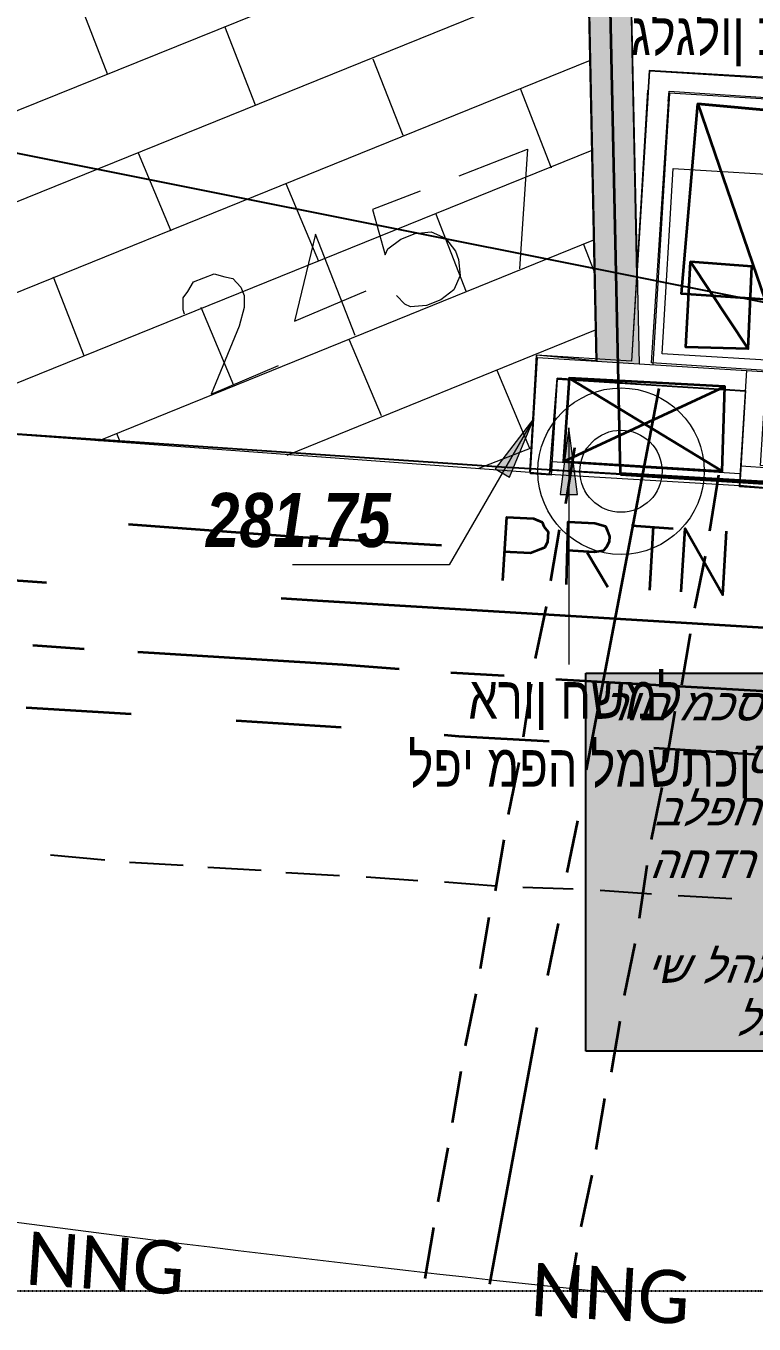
# Model space of a CAD drawing. Header units: centimetres. Extents: x 14435 to 32127, y -4289 to 2500.
# Drawn here: x 25377 to 25724, y -2245 to -1627 of the extents above; entities that cross this region are included whole.
import ezdxf
from ezdxf import colors
from ezdxf.entities.mleader import LeaderData, LeaderLine
from ezdxf.math import Vec2, Vec3

# ---------------------------------------------------------------- set-up
doc = ezdxf.new("R2010")
doc.units = ezdxf.units.CM
doc.linetypes.add('Dash', pattern=[0.635, 0.3175, -0.3175])
doc.linetypes.add('Hidden', pattern=[0.714375, 0.47625, -0.238125])
for name, color, linetype, lineweight in [('A-DETL', 7, 'Continuous', 5), ('A-FLOR', 7, 'Continuous', 13), ('A-WALL', 7, 'Continuous', 13), ('A-WALL-PATT', 7, 'Continuous', 35), ('G-ANNO-DIMS', 7, 'Continuous', 5), ('G-ANNO-TEXT', 7, 'Continuous', 5), ('PDF_0', 7, 'Continuous', 5)]:
    doc.layers.add(name, color=color, linetype=linetype, lineweight=lineweight)
for name, color, linetype in [('biov 110', 252, 'Continuous'), ('biov center', 130, 'Hidden'), ('BLACK', 250, 'Continuous'), ('num of plumbing', 250, 'Continuous')]:
    doc.layers.add(name, color=color, linetype=linetype)
for name, color, linetype, lineweight, true_color in [('PDF_0-GDR', 3, 'Continuous', 5, 0x00ff00), ('PDF_0-Piler', 8, 'Continuous', 5, 0x808080), ('PDF_02_Interior', 3, 'Continuous', 5, 0x00ff00), ('PDF__THUM_SHIVUK', 30, 'Continuous', 5, 0xff7f00), ('PDF_bez', 4, 'Continuous', 5, 0x00ffff), ('PDF_BEZR', 4, 'Continuous', 5, 0x00ffff), ('PDF_C1610_0', 251, 'Continuous', 5, 0x656565), ('PDF_C1660_0_1', 3, 'Continuous', 5, 0x00ff00), ('PDF_CELLCOM_SIVIM_PIPE', 214, 'Continuous', 5, 0xa500a5), ('PDF_HASH', 240, 'Continuous', 5, 0xff003f), ('PDF_HASHL', 240, 'Continuous', 5, 0xff003f), ('PDF_hashz', 220, 'Continuous', 5, 0xff00bf), ('PDF_HW-CURB-BRDR', 110, 'Continuous', 5, 0x00ff7f), ('PDF_HW-WALK-250', 8, 'Continuous', 5, 0x808080), ('PDF_PARTNER_L', 20, 'Continuous', 5, 0xff3f00), ('PDF_Text', 20, 'Continuous', 5, 0xff3f00), ('PDF_TLK', 100, 'Continuous', 5, 0x00ff3f), ('PDF_TLKL', 100, 'Continuous', 5, 0x00ff3f), ('מפת מדידה_dwg', 8, 'Continuous', 5, 0x767676)]:
    doc.layers.add(name, color=color, linetype=linetype, lineweight=lineweight, true_color=true_color)
doc.styles.add('Arial_10', font='arial.ttf', dxfattribs={"width": 0.8, "height": 20})
doc.styles.add('Arial_B_I', font='arialbi.ttf', dxfattribs={"width": 0.8, "height": 25.793651})
doc.styles.add('Calibri_3', font='calibri.ttf', dxfattribs={"height": 25.396281})
doc.styles.add('MUR', font='MIRYL', dxfattribs={"oblique": 20})

# ---------------------------------------------------------------- blocks, each defined once
blk = doc.blocks.new('מפת מדידה_dwg-896485-קרקע פיתוח')
at = {"layer": 'PDF_0', "color": 253, "lineweight": 13, "true_color": 0xaaaaaa}
blk.add_line((30228.57, 23793.23), (30230.68, 23798.52), dxfattribs=at)
at = {"layer": 'PDF_0-GDR', "color": 81, "lineweight": 13, "true_color": 0xaaffaa, "flags": 128}
for points in [[(30286.36, 26239.71), (31021.13, 25890.51), (30267.72, 23835.56)], [(32374.51, 23011.25), (32997.77, 25122.28), (32147.01, 25373.06), (31040.17, 25882.04), (30300.52, 23866.25)]]:
    blk.add_lwpolyline(points, dxfattribs=at)
at = {"layer": 'PDF_0-Piler', "color": 254, "lineweight": 13, "true_color": 0xd4d4d4}
for p, q in [((30230.68, 23798.52), (30312.16, 23760.43)), ((30227.51, 23793.23), (30310.04, 23755.14))]:
    blk.add_line(p, q, dxfattribs=at)
at = {"layer": 'PDF_0-Piler', "color": 254, "lineweight": 13, "true_color": 0xd4d4d4, "flags": 128}
blk.add_lwpolyline([(30392.58, 23881.06), (30355.54, 23800.64), (30298.4, 23827.09), (30335.44, 23907.51)], close=True, dxfattribs=at)
at = {"layer": 'PDF_02_Interior', "color": 81, "lineweight": 13, "true_color": 0xaaffaa}
for p, q in [((30337.56, 23946.67), (30283.59, 23829.21)), ((30219.04, 23797.46), (30242.32, 23848.26))]:
    blk.add_line(p, q, dxfattribs=at)
at = {"layer": 'PDF_02_Interior', "color": 81, "lineweight": 13, "true_color": 0xaaffaa, "flags": 128}
blk.add_lwpolyline([(30395.75, 23714.93), (30457.13, 23686.36), (30539.66, 23864.13), (30341.79, 23955.13), (30283.59, 23829.21), (30242.32, 23848.26), (30219.04, 23797.46), (30227.51, 23793.23), (30247.61, 23834.5), (30287.82, 23815.45), (30329.09, 23796.41), (30310.04, 23755.14), (30322.74, 23748.79), (30326.97, 23758.31), (30322.74, 23760.43), (30337.56, 23792.17), (30341.79, 23801.7), (30292.05, 23824.98), (30347.08, 23942.43), (30525.91, 23858.84), (30452.9, 23700.11), (30399.99, 23724.45)], close=True, dxfattribs=at)
for points in [[(30344.96, 23938.2), (30347.08, 23942.43), (30525.91, 23858.84), (30452.9, 23700.11)], [(30287.82, 23815.45), (30247.61, 23834.5), (30227.51, 23793.23), (30219.04, 23797.46), (30227.51, 23793.23)], [(30322.74, 23748.79), (30326.97, 23758.31), (30322.74, 23760.43), (30337.56, 23792.17), (30341.79, 23801.7), (30292.05, 23824.98)], [(30283.59, 23817.57), (30329.09, 23796.41), (30310.04, 23755.14), (30322.74, 23748.79), (30310.04, 23755.14), (30322.74, 23748.79), (30310.04, 23755.14)]]:
    blk.add_lwpolyline(points, dxfattribs=at)
at = {"layer": 'PDF__THUM_SHIVUK', "color": 41, "true_color": 0xffd4aa, "flags": 128}
blk.add_lwpolyline([(31033.83, 25895.27), (32150.71, 25382.06), (33009.94, 25128.63), (32343.83, 22871.05), (31923.74, 23045.64), (31504.71, 23223.94), (31087.79, 23405.95), (30672.46, 23591.65), (30259.25, 23781.59)], dxfattribs=at)
at = {"layer": 'PDF_bez', "color": 131, "lineweight": 35, "true_color": 0xaaffff, "flags": 128}
blk.add_lwpolyline([(30337.56, 23814.4), (30310.04, 23826.03), (30326.97, 23863.07), (30337.56, 23814.4), (30353.43, 23850.37), (30326.97, 23863.07)], dxfattribs=at)
at = {"layer": 'PDF_BEZR', "color": 131, "lineweight": 35, "true_color": 0xaaffff}
for p, q in [((29954.5, 23780.53), (30000, 23759.37)), ((30045.5, 23738.21), (30091, 23717.04)), ((30226.45, 23653.55), (30271.95, 23632.39))]:
    blk.add_line(p, q, dxfattribs=at)
at = {"layer": 'PDF_BEZR', "color": 131, "lineweight": 35, "true_color": 0xaaffff, "flags": 128}
blk.add_lwpolyline([(30135.45, 23695.88), (30141.8, 23692.71), (30180.95, 23674.72)], dxfattribs=at)
at = {"layer": 'PDF_C1610_0', "color": 9, "lineweight": 13, "true_color": 0xcbcbcb, "flags": 128}
for points in [[(30219.04, 23941.37), (30194.7, 23941.37), (30192.59, 23919.15), (30194.7, 23921.27), (30202.11, 23923.39), (30209.52, 23923.39), (30216.93, 23921.27), (30222.22, 23915.98), (30224.33, 23908.57), (30224.33, 23904.34), (30222.22, 23896.93), (30216.93, 23891.64), (30209.52, 23889.52), (30202.11, 23889.52), (30194.7, 23891.64), (30192.59, 23893.76), (30190.47, 23899.05)], [(30239.15, 23941.37), (30274.07, 23941.37), (30249.73, 23889.52)], [(30093.12, 23927.62), (30093.12, 23929.73), (30095.24, 23935.03), (30098.41, 23937.14), (30102.64, 23940.32), (30113.23, 23940.32), (30117.46, 23937.14), (30120.63, 23935.03), (30122.75, 23929.73), (30122.75, 23925.5), (30120.63, 23920.21), (30115.34, 23912.8), (30091, 23887.41), (30125.92, 23888.47)], [(30165.08, 23888.47), (30165.08, 23940.32), (30140.74, 23905.4), (30177.77, 23906.46)]]:
    blk.add_lwpolyline(points, dxfattribs=at)
at = {"layer": 'PDF_C1610_0', "color": 9, "lineweight": 13, "true_color": 0xcbcbcb}
for radius in [39.68, 19.58]:
    blk.add_circle((30259.78, 23782.12), radius, dxfattribs=at)
at = {"layer": 'PDF_C1660_0_1', "color": 81, "lineweight": 13, "true_color": 0xaaffaa, "flags": 128}
for points in [[(30259.25, 23781.59), (31033.83, 25895.8), (32150.18, 25382.59), (32460.3, 26354.86)], [(29472.33, 24155.36), (29769.32, 24011.21), (30207.4, 23804.87), (30647.6, 23602.76), (31089.91, 23404.89), (31533.28, 23211.24), (31978.76, 23021.83), (32426.36, 22837.71), (32875.02, 22656.77), (32949.09, 22629.26), (33024.22, 22605.98), (33067.39, 22595.18)]]:
    blk.add_lwpolyline(points, dxfattribs=at)
at = {"layer": 'PDF_C1660_0_1', "color": 81, "lineweight": 13, "true_color": 0xaaffaa}
blk.add_arc((34697.54, 32312.84), 10005.73, 237.722778, 242.718829, dxfattribs=at)
at = {"layer": 'PDF_CELLCOM_SIVIM_PIPE', "color": 254, "lineweight": 35, "true_color": 0xe1aae1}
blk.add_line((29883.61, 23881.06), (29985.19, 23832.38), dxfattribs=at)
at = {"layer": 'PDF_CELLCOM_SIVIM_PIPE', "color": 254, "lineweight": 35, "true_color": 0xe1aae1, "flags": 128}
blk.add_lwpolyline([(30086.77, 23784.77), (30104.76, 23776.3), (30492.05, 23597.47), (30540.72, 23575.25)], dxfattribs=at)
at = {"layer": 'PDF_HASH', "color": 231, "lineweight": 35, "true_color": 0xffaabf}
blk.add_line((30252.9, 23832.38), (30304.75, 23764.66), dxfattribs=at)
at = {"layer": 'PDF_HASH', "color": 231, "lineweight": 35, "true_color": 0xffaabf, "flags": 128}
blk.add_lwpolyline([(30235.97, 23796.41), (30320.63, 23801.7), (30252.9, 23832.38), (30235.97, 23796.41), (30304.75, 23764.66), (30320.63, 23801.7)], dxfattribs=at)
at = {"layer": 'PDF_HASHL', "color": 231, "lineweight": 35, "true_color": 0xffaabf}
for p, q in [((30291, 23812.28), (30192.59, 23655.67)), ((30179.89, 23634.51), (30166.13, 23613.34)), ((30153.44, 23592.18), (30139.68, 23571.02)), ((30125.92, 23549.86), (30060.32, 23444.04))]:
    blk.add_line(p, q, dxfattribs=at)
at = {"layer": 'PDF_hashz', "color": 221, "lineweight": 35, "true_color": 0xffaae9}
for p, q in [((30229.62, 23777.36), (30243.38, 23800.64)), ((30209.52, 23745.61), (30222.22, 23766.78)), ((30288.88, 23740.32), (30302.64, 23763.6)), ((30189.41, 23713.87), (30203.17, 23735.03)), ((30268.78, 23708.58), (30282.53, 23729.74)), ((30170.37, 23681.07), (30183.06, 23703.29)), ((30249.73, 23676.83), (30262.43, 23698)), ((30150.26, 23649.32), (30164.02, 23670.49)), ((30229.62, 23645.09), (30242.32, 23666.25)), ((30131.21, 23617.58), (30143.91, 23638.74)), ((30209.52, 23613.34), (30223.27, 23634.51)), ((30111.11, 23585.83), (30123.81, 23607)), ((30190.47, 23580.54), (30203.17, 23602.76)), ((30091, 23554.09), (30104.76, 23575.25)), ((30170.37, 23548.8), (30184.12, 23569.96)), ((30071.96, 23522.34), (30084.66, 23543.51)), ((30151.32, 23517.05), (30164.02, 23538.22)), ((30051.85, 23489.54), (30065.61, 23511.76)), ((30131.21, 23485.31), (30143.91, 23506.47)), ((30032.81, 23457.8), (30045.5, 23478.96)), ((30111.11, 23453.56), (30124.87, 23474.73)), ((30094.98, 23426.68), (30104.76, 23442.98))]:
    blk.add_line(p, q, dxfattribs=at)
at = {"layer": 'PDF_HW-CURB-BRDR', "color": 121, "lineweight": 25, "true_color": 0xaaffd4}
for p, q in [((29962.97, 23699.06), (29939.69, 23710.7)), ((29996.83, 23683.18), (29973.55, 23693.76)), ((30030.69, 23667.31), (30007.41, 23677.89)), ((30064.55, 23651.44), (30041.27, 23662.02)), ((30098.41, 23635.57), (30076.19, 23646.15)), ((30132.27, 23619.69), (30110.05, 23630.28)), ((30166.13, 23604.88), (30143.91, 23614.4)), ((30199.99, 23589.01), (30177.77, 23599.59)), ((30234.91, 23573.13), (30211.63, 23583.72))]:
    blk.add_line(p, q, dxfattribs=at)
at = {"layer": 'PDF_HW-CURB-BRDR', "color": 121, "lineweight": 25, "true_color": 0xaaffd4, "flags": 128}
blk.add_lwpolyline([(29472.33, 24155.36), (29769.32, 24011.21), (30207.4, 23804.87), (30647.6, 23602.76), (31089.91, 23404.89), (31533.28, 23211.24), (31978.76, 23021.83), (32426.36, 22837.71), (32875.02, 22656.77), (32949.09, 22629.26), (33024.22, 22605.98), (33067.39, 22595.18)], dxfattribs=at)
at = {"layer": 'PDF_HW-WALK-250', "color": 254, "lineweight": 13, "true_color": 0xd4d4d4}
for p, q in [((30100.53, 24047.19), (30100.53, 24087.4)), ((29704.78, 24042.96), (30347.08, 24050.36)), ((30160.84, 24008.04), (30160.84, 24048.25)), ((29787.31, 24003.81), (30332.26, 24010.15)), ((30101.59, 23966.77), (30100.53, 24006.98)), ((30221.16, 23968.89), (30221.16, 24008.04)), ((29868.79, 23964.65), (30317.45, 23969.94)), ((30041.27, 23926.56), (30041.27, 23966.77)), ((30161.9, 23927.62), (30160.84, 23967.83)), ((30281.47, 23928.68), (30281.47, 23968.89)), ((29951.33, 23925.5), (30302.64, 23929.73)), ((30222.22, 23888.47), (30222.22, 23928.68)), ((30102.64, 23887.41), (30101.59, 23927.62)), ((30032.81, 23886.35), (30287.82, 23889.52)), ((30042.33, 23882.12), (30042.33, 23886.35)), ((30162.96, 23848.26), (30161.9, 23887.41)), ((30282.53, 23874.71), (30282.53, 23889.52)), ((30114.28, 23847.2), (30273.01, 23849.31)), ((30223.27, 23808.05), (30222.22, 23848.26)), ((30196.82, 23808.05), (30224.33, 23808.05))]:
    blk.add_line(p, q, dxfattribs=at)
at = {"layer": 'PDF_HW-WALK-250', "color": 254, "lineweight": 13, "true_color": 0xd4d4d4, "flags": 128}
blk.add_lwpolyline([(30353.43, 24068.35), (30267.72, 23835.56), (30242.32, 23848.26), (30219.04, 23797.46), (29601.08, 24092.69), (29736.52, 24369.93)], close=True, dxfattribs=at)
at = {"layer": 'PDF_PARTNER_L', "color": 31, "lineweight": 35, "true_color": 0xffbfaa}
for p, q in [((30255.02, 23756.2), (30273.01, 23747.73)), ((30230.68, 23751.96), (30233.86, 23732.92)), ((30264.54, 23751.96), (30251.84, 23724.45))]:
    blk.add_line(p, q, dxfattribs=at)
at = {"layer": 'PDF_PARTNER_L', "color": 31, "lineweight": 35, "true_color": 0xffbfaa, "flags": 128}
for points in [[(30031.75, 23844.02), (30106.88, 23808.05), (30167.19, 23780.53)], [(30188.36, 23754.08), (30201.05, 23781.59), (30212.69, 23776.3), (30215.87, 23773.13), (30215.87, 23771.01), (30216.93, 23767.84), (30214.81, 23763.6), (30212.69, 23761.49), (30210.58, 23761.49), (30205.29, 23761.49), (30193.65, 23766.78)], [(30215.87, 23741.38), (30227.51, 23768.89), (30239.15, 23763.6), (30243.38, 23760.43), (30243.38, 23758.31), (30243.38, 23755.14), (30242.32, 23753.02), (30240.21, 23750.91), (30238.09, 23749.85), (30233.86, 23750.91), (30222.22, 23756.2)], [(30265.6, 23718.1), (30278.3, 23745.61), (30283.59, 23709.64), (30296.29, 23737.15)]]:
    blk.add_lwpolyline(points, dxfattribs=at)
at = {"layer": 'PDF_TLK', "color": 111, "lineweight": 35, "true_color": 0xaaffbf, "flags": 128}
blk.add_lwpolyline([(30393.64, 23913.86), (30357.66, 23931.85), (30353.43, 23833.44), (30317.45, 23850.37), (30357.66, 23931.85), (30393.64, 23913.86), (30353.43, 23833.44)], dxfattribs=at)
at = {"layer": 'PDF_TLKL', "color": 111, "lineweight": 35, "true_color": 0xaaffbf}
for p, q in [((29968.26, 23806.99), (29990.48, 23796.41)), ((30149.2, 23722.34), (30172.48, 23711.75)), ((30194.7, 23701.17), (30307.93, 23649.32))]:
    blk.add_line(p, q, dxfattribs=at)
at = {"layer": 'PDF_TLKL', "color": 111, "lineweight": 35, "true_color": 0xaaffbf, "flags": 128}
blk.add_lwpolyline([(30013.76, 23785.82), (30102.64, 23744.56), (30126.98, 23732.92)], dxfattribs=at)
at = {"layer": 'PDF_Text', "char_height": 25.396, "width": 92.929, "attachment_point": 1, "line_spacing_factor": 1.158048, "style": 'Calibri_3'}
for insert, rotation in [((29864.4, 23547.71), 334.84105), ((30083.16, 23446.26), 335.55552)]:
    blk.add_mtext('NNG', dxfattribs=dict(at, insert=insert, rotation=rotation))
blk = doc.blocks.new('pituah')
at = {"layer": 'A-WALL-PATT', "lineweight": 13, "true_color": 0x636466}
blk.add_hatch(color=251, dxfattribs=at).paths.add_polyline_path([(58391.78, -12872.64), (58380.23, -12327.45), (58360.23, -12327.45), (58371.75, -12871.39), (58386.59, -12872.32)], flags=0)
at = {"layer": 'G-ANNO-DIMS'}
blk.add_hatch(color=256, dxfattribs=at).paths.add_polyline_path([(58341.57, -12898.67), (58323.15, -12922.68), (58329.99, -12926.63)], flags=0)
at = {"layer": 'G-ANNO-TEXT'}
blk.add_hatch(color=256, dxfattribs=at).paths.add_polyline_path([(58358.27, -12903.14), (58354.09, -12934.89), (58362.45, -12934.89)], flags=0)
at = {"linetype": 'Dash'}
blk.add_line((61430, -13314.69), (57514.04, -13314.69), dxfattribs=at)
at = {"layer": 'A-DETL', "color": 176, "lineweight": 35, "true_color": 0x000080}
blk.add_line((58382.89, -12925.47), (58335.21, -10673.95), dxfattribs=at)
blk.add_arc((61488.95, 37231.39), 50252.94, 266.456377, 269.050494, dxfattribs=at)
at = {"layer": 'A-FLOR'}
blk.add_line((58350.05, -12923.42), (58439.88, -12928.96), dxfattribs=at)
at = {"layer": 'A-WALL'}
for p, q in [((58371.75, -12871.39), (58325.41, -10683.4)), ((58380.23, -12327.45), (58391.78, -12872.64)), ((58390.89, -12830.89), (58396.99, -12733.11)), ((58396.99, -12733.11), (58614.58, -12746.69)), ((58406.35, -12743.71), (58398.28, -12873.05)), ((58613.95, -12756.67), (58406.35, -12743.71)), ((58339.93, -12925.09), (58343.39, -12869.62)), ((58343.39, -12869.62), (58453.17, -12876.47)), ((58439.73, -12931.32), (58443.19, -12875.85)), ((58352.74, -12880.22), (58349.91, -12925.72)), ((58442.57, -12885.83), (58352.74, -12880.22)), ((58440.35, -12921.34), (58454.4, -12922.22)), ((58349.91, -12925.72), (58339.93, -12925.09)), ((58453.77, -12932.2), (58439.73, -12931.32))]:
    blk.add_line(p, q, dxfattribs=at)
at = {"layer": 'G-ANNO-DIMS'}
for p, q in [((58341.57, -12898.67), (58301.26, -12968.5)), ((58341.57, -12898.67), (58323.15, -12922.68)), ((58329.99, -12926.63), (58341.57, -12898.67)), ((58323.15, -12922.68), (58329.99, -12926.63)), ((58301.26, -12968.5), (58226.47, -12968.5))]:
    blk.add_line(p, q, dxfattribs=at)
at = {"layer": 'G-ANNO-TEXT'}
for p, q in [((58358.27, -12903.14), (58354.09, -12934.89)), ((58362.45, -12934.89), (58358.27, -12903.14)), ((58358.27, -12903.14), (58358.27, -13016.02)), ((58354.09, -12934.89), (58362.45, -12934.89))]:
    blk.add_line(p, q, dxfattribs=at)
at = {"layer": 'מפת מדידה_dwg', "color": 31, "true_color": 0xffbfaa, "rotation": 21.33280097992486}
blk.add_blockref('מפת מדידה_dwg-896485-קרקע פיתוח', (38848.27, -46084.56), dxfattribs=at)
at = {"layer": 'G-ANNO-DIMS', "insert": (58185.15, -12934.21), "char_height": 25.794, "width": 99.1684, "attachment_point": 1, "line_spacing_factor": 0.941778, "style": 'Arial_B_I'}
blk.add_mtext('281.75', dxfattribs=at)
at = {"layer": 'G-ANNO-TEXT', "color": 1, "true_color": 0xff0000, "insert": (58387.93, -12705.48), "char_height": 20, "width": 157.1308, "attachment_point": 1, "style": 'Arial_10'}
blk.add_mtext('גלגלון כיבוי אש', dxfattribs=at)
at = {"layer": 'G-ANNO-TEXT', "char_height": 20, "attachment_point": 1, "style": 'Arial_10'}
for s, insert, width in [('ארון חשמל', (58310.38, -13021.81), 115.443), ('לפי מפה למשתכן', (58281.8, -13054.22), 184.7088)]:
    blk.add_mtext(s, dxfattribs=dict(at, insert=insert, width=width))
blk = doc.blocks.new('*U746')
at = {"layer": 'biov 110', "color": 1, "lineweight": 15}
for p, q in [((5497, -364.77), (6020.59, -364.77)), ((5497, -380.77), (6020.59, -380.77))]:
    blk.add_line(p, q, dxfattribs=at)
at = {"layer": 'biov center', "color": 3, "ltscale": 6}
blk.add_lwpolyline([(5497, -372.77), (6020.59, -372.77)], dxfattribs=at)

msp = doc.modelspace()

# ---------------------------------------------------------------- block references
msp.add_blockref('pituah', (-32722.21, 11084.93))

# ---------------------------------------------------------------- next in the draw order: block references
at = {"layer": 'biov center', "lineweight": 0, "rotation": 321.8300018020384}
msp.add_blockref('*U746', (21614.65, 2217.65), dxfattribs=at)

# ---------------------------------------------------------------- next in the draw order: texts
at = {"layer": 'BLACK', "color": 1, "insert": (25651.72, -1942.72), "char_height": 15, "attachment_point": 1, "line_spacing_factor": 0.99999, "style": 'MUR', "bg_fill": 17, "box_fill_scale": 1.5, "bg_fill_color": 255, "bg_fill_transparency": 0}
msp.add_mtext_dynamic_manual_height_columns('\\A1;\\pxqc;{\\fArial|b0|i0|c177|p34;רום מכסה תא הבקרה יהיה גבוה בלפחות 20 ס"מ מהשוחה העירונית ונמוך\\fArial|b0|i0|c0|p34; \\P\\fArial|b0|i0|c177|p34;בלפחות 20 ס"מ מ0.0 של מפלס רצפת החדר הנמוך ביותר שקבועותיו מחוברות \\Pלנקז.\\P   יש להתקין שוחה זו עם מדרכי רגל בהתאם לתקן 1205 חלק 4 סעיף 2.3.9}', width=385.9286, gutter_width=252.09, heights=[0], dxfattribs=at)
at = {"layer": 'G-ANNO-TEXT', "char_height": 20, "attachment_point": 1, "style": 'Arial_10'}
for insert, width in [((25683.42, -1936.88), 7.6962), ((25712, -1969.3), 4.4895)]:
    msp.add_mtext('\\fArial|b0|i0|c177|p34|;\\W.8; ', dxfattribs=dict(at, insert=insert, width=width))

# ---------------------------------------------------------------- next in the draw order: leaders
at = {"layer": 'num of plumbing', "color": 1, "lineweight": 18}
ml = msp.add_multileader_mtext('Standard', dxfattribs=at)
ml.set_content('')
ml.set_leader_properties()
ml.build(insert=Vec2(0, 0))
ml.multileader.update_dxf_attribs({"text_right_attachment_type": 6, "dogleg_length": 0.36, "arrow_head_size": 30})
ctx = ml.context
ctx.base_point, ctx.char_height, ctx.arrow_head_size, ctx.landing_gap_size, ctx.plane_origin = Vec3(25326.42, -1530.24, 6.4), 0.18, 30, 0.09, Vec3(25228.21, -1427.31, 6.4)
ctx.right_attachment = 6
notes = []
notes.append((ctx, [(0, (1, 1, 0), (25462.59, -1530.24, 6.4), (-1, 0), 136.17, [(0, [(25804.41, -1647.7, 6.4)], 0, [])])]))
ctx.mtext, ml.multileader.dxf.content_type = None, 0
ml = msp.add_multileader_mtext('Standard', dxfattribs=at)
ml.set_content('')
ml.set_leader_properties()
ml.build(insert=Vec2(0, 0))
ml.multileader.update_dxf_attribs({"text_right_attachment_type": 6, "dogleg_length": 0.36, "arrow_head_size": 30})
ctx = ml.context
ctx.base_point, ctx.char_height, ctx.arrow_head_size, ctx.landing_gap_size, ctx.plane_origin = Vec3(25223.96, -1684.98, 6.4), 0.18, 30, 0.09, Vec3(25136.49, -1396.82, 6.4)
ctx.right_attachment = 6
notes.append((ctx, [(0, (1, 1, 0), (25360.13, -1684.98, 6.4), (-1, 0), 136.17, [(0, [(25846.95, -1781.97, 6.4)], 0, [])])]))
ctx.mtext, ml.multileader.dxf.content_type = None, 0
for ctx, leaders in notes:
    for number, flags, end, landing, length, lines in leaders:
        leader = LeaderData()
        leader.index, (leader.has_last_leader_line, leader.has_dogleg_vector, leader.attachment_direction) = number, flags
        leader.last_leader_point, leader.dogleg_vector, leader.dogleg_length = Vec3(end), Vec3(landing), length
        for number, points, colour, breaks in lines:
            line = LeaderLine()
            line.index, line.vertices, line.color, line.breaks = number, Vec3.list(points), colors.encode_raw_color(colour), breaks
            leader.lines.append(line)
        ctx.leaders.append(leader)

doc.saveas('drawing.dxf')
